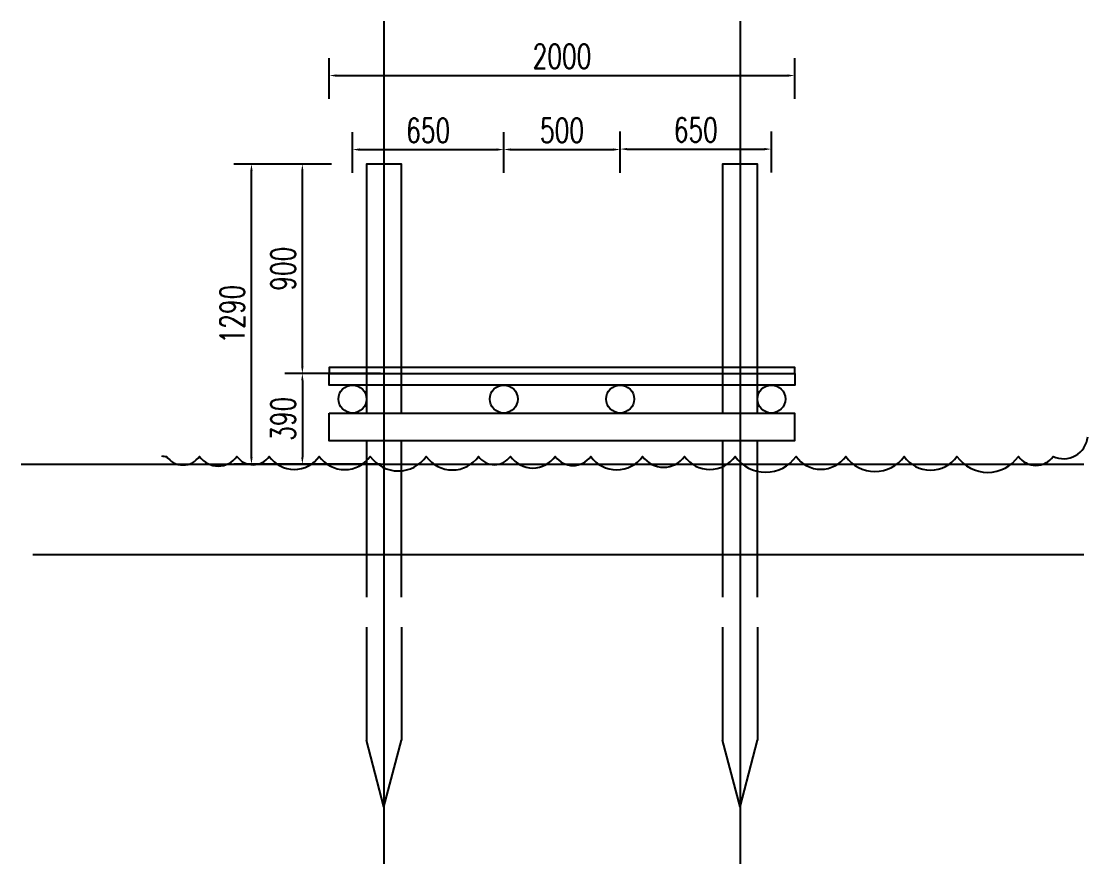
# Model space of a CAD drawing. Header units: millimetres. Extents: x -1442555 to 442606, y 1365385 to 2223627.
# Drawn here: x 262264 to 266846, y 1412951 to 1416571 of the extents above; entities that cross this region are included whole.
import ezdxf

# ---------------------------------------------------------------- set-up
doc = ezdxf.new("R2010")
doc.units = ezdxf.units.MM
doc.header["$LTSCALE"] = 10
doc.layers.get('0').update_dxf_attribs({"linetype": 'CONTINUOUS'})
doc.layers.get('DEFPOINTS').update_dxf_attribs({"linetype": 'CONTINUOUS'})
for name, color, linetype in [('dims', 8, 'CONTINUOUS'), ('W-游步道中线', 153, 'CONTINUOUS'), ('设计木栈道', 1, 'CONTINUOUS')]:
    doc.layers.add(name, color=color, linetype=linetype)
doc.layers.add('碳化木', color=7, linetype='CONTINUOUS', true_color=0xc0b9a0)
doc.styles.add('STANDARD_T3', font='simplex.shx', dxfattribs={"width": 0.7, "bigfont": 'gbcbig.shx'})
doc.dimstyles.new('W&&30', dxfattribs={"dimtxt": 105, "dimasz": 30, "dimexe": 75, "dimexo": 90, "dimgap": 30, "dimtad": 1, "dimdec": 0, "dimzin": 0, "dimdsep": 46, "dimtxsty": 'STANDARD_T3', "dimcen": 0.09, "dimclrd": 1, "dimclre": 1, "dimclrt": 7, "dimazin": 2, "dimtfac": 1, "dimtdec": 0, "dimtix": 1, "dimtmove": 2, "dimatfit": 3, "dimfxl": 100, "dimtolj": 1, "dimtzin": 0, "dimarcsym": 0})

# ---------------------------------------------------------------- blocks, each defined once
blk = doc.blocks.new('*D429')
at = {"color": 1, "lineweight": -2, "transparency": 16777216}
for p, q in [((263596.8, 1415957.2), (263396.3, 1415957.2)), ((263471.3, 1415087.2), (263471.3, 1415927.2)), ((263806.8, 1415057.2), (263396.3, 1415057.2))]:
    blk.add_line(p, q, dxfattribs=at)
at = {"color": 1, "transparency": 16777216}
for points in [[(263466.3, 1415927.2), (263476.3, 1415927.2), (263471.3, 1415957.2)], [(263466.3, 1415087.2), (263476.3, 1415087.2), (263471.3, 1415057.2)]]:
    blk.add_solid(points, dxfattribs=at)
at = {"layer": 'DEFPOINTS', "color": 0, "transparency": 16777216}
for p in [(263471.3, 1415957.2), (263686.8, 1415957.2), (263896.8, 1415057.2)]:
    blk.add_point(p, dxfattribs=at)
at = {"color": 7, "transparency": 16777216, "insert": (263388.8, 1415507.2), "char_height": 105, "attachment_point": 5, "rotation": 90, "style": 'STANDARD_T3'}
blk.add_mtext('\\A1;900', dxfattribs=at)
blk = doc.blocks.new('*D430')
at = {"color": 1, "lineweight": -2, "transparency": 16777216}
for p, q in [((263521.8, 1415957.2), (263177.5, 1415957.2)), ((263252.5, 1414697.2), (263252.5, 1415927.2)), ((263806.8, 1414667.2), (263177.5, 1414667.2))]:
    blk.add_line(p, q, dxfattribs=at)
at = {"color": 1, "transparency": 16777216}
for points in [[(263247.5, 1415927.2), (263257.5, 1415927.2), (263252.5, 1415957.2)], [(263247.5, 1414697.2), (263257.5, 1414697.2), (263252.5, 1414667.2)]]:
    blk.add_solid(points, dxfattribs=at)
at = {"layer": 'DEFPOINTS', "color": 0, "transparency": 16777216}
for p in [(263252.5, 1415957.2), (263611.8, 1415957.2), (263896.8, 1414667.2)]:
    blk.add_point(p, dxfattribs=at)
at = {"color": 7, "transparency": 16777216, "insert": (263170, 1415312.2), "char_height": 105, "attachment_point": 5, "rotation": 90, "style": 'STANDARD_T3'}
blk.add_mtext('\\A1;1290', dxfattribs=at)
blk = doc.blocks.new('*D431')
at = {"color": 1, "lineweight": -2, "transparency": 16777216}
for p, q in [((263686.8, 1415919.3), (263686.8, 1416094.3)), ((264336.8, 1415919.3), (264336.8, 1416094.3)), ((263716.8, 1416019.3), (264306.8, 1416019.3))]:
    blk.add_line(p, q, dxfattribs=at)
at = {"color": 1, "transparency": 16777216}
for points in [[(263716.8, 1416024.3), (263716.8, 1416014.3), (263686.8, 1416019.3)], [(264306.8, 1416024.3), (264306.8, 1416014.3), (264336.8, 1416019.3)]]:
    blk.add_solid(points, dxfattribs=at)
at = {"layer": 'DEFPOINTS', "color": 0, "transparency": 16777216}
for p in [(264336.8, 1416019.3), (263686.8, 1414947.2), (264336.8, 1414947.2)]:
    blk.add_point(p, dxfattribs=at)
at = {"color": 7, "transparency": 16777216, "insert": (264011.8, 1416101.8), "char_height": 105, "attachment_point": 5, "style": 'STANDARD_T3'}
blk.add_mtext('\\A1;650', dxfattribs=at)
blk = doc.blocks.new('*D432')
at = {"color": 1, "lineweight": -2, "transparency": 16777216}
for p, q in [((264336.8, 1415919.7), (264336.8, 1416094.7)), ((264836.8, 1415919.7), (264836.8, 1416094.7)), ((264366.8, 1416019.7), (264806.8, 1416019.7))]:
    blk.add_line(p, q, dxfattribs=at)
at = {"color": 1, "transparency": 16777216}
for points in [[(264366.8, 1416024.7), (264366.8, 1416014.7), (264336.8, 1416019.7)], [(264806.8, 1416024.7), (264806.8, 1416014.7), (264836.8, 1416019.7)]]:
    blk.add_solid(points, dxfattribs=at)
at = {"layer": 'DEFPOINTS', "color": 0, "transparency": 16777216}
for p in [(264836.8, 1416019.7), (264336.8, 1414947.2), (264836.8, 1414947.2)]:
    blk.add_point(p, dxfattribs=at)
at = {"color": 7, "transparency": 16777216, "insert": (264586.8, 1416102.2), "char_height": 105, "attachment_point": 5, "style": 'STANDARD_T3'}
blk.add_mtext('\\A1;500', dxfattribs=at)
blk = doc.blocks.new('*D427')
at = {"color": 1, "lineweight": -2, "transparency": 16777216}
for p, q in [((263586.8, 1416237.5), (263586.8, 1416412.5)), ((265586.8, 1416237.5), (265586.8, 1416412.5)), ((263616.8, 1416337.5), (265556.8, 1416337.5))]:
    blk.add_line(p, q, dxfattribs=at)
at = {"color": 1, "transparency": 16777216}
for points in [[(263616.8, 1416342.5), (263616.8, 1416332.5), (263586.8, 1416337.5)], [(265556.8, 1416342.5), (265556.8, 1416332.5), (265586.8, 1416337.5)]]:
    blk.add_solid(points, dxfattribs=at)
at = {"layer": 'DEFPOINTS', "color": 0, "transparency": 16777216}
for p in [(265586.8, 1416337.5), (263586.8, 1415057.2), (265586.8, 1415057.2)]:
    blk.add_point(p, dxfattribs=at)
at = {"color": 7, "transparency": 16777216, "insert": (264586.8, 1416420), "char_height": 105, "attachment_point": 5, "style": 'STANDARD_T3'}
blk.add_mtext('\\A1;2000', dxfattribs=at)
blk = doc.blocks.new('*D433')
at = {"color": 1, "lineweight": -2, "transparency": 16777216}
for p, q in [((263806.8, 1415057.2), (263396.3, 1415057.2)), ((263471.3, 1415027.2), (263471.3, 1414697.2)), ((263461.8, 1414667.2), (263396.3, 1414667.2))]:
    blk.add_line(p, q, dxfattribs=at)
at = {"color": 1, "transparency": 16777216}
for points in [[(263466.3, 1415027.2), (263476.3, 1415027.2), (263471.3, 1415057.2)], [(263466.3, 1414697.2), (263476.3, 1414697.2), (263471.3, 1414667.2)]]:
    blk.add_solid(points, dxfattribs=at)
at = {"layer": 'DEFPOINTS', "color": 0, "transparency": 16777216}
for p in [(263896.8, 1415057.2), (263471.3, 1414667.2), (263551.8, 1414667.2)]:
    blk.add_point(p, dxfattribs=at)
at = {"color": 7, "transparency": 16777216, "insert": (263388.8, 1414862.2), "char_height": 105, "attachment_point": 5, "rotation": 90, "style": 'STANDARD_T3'}
blk.add_mtext('\\A1;390', dxfattribs=at)
blk = doc.blocks.new('*D428')
at = {"color": 1, "lineweight": -2, "transparency": 16777216}
for p, q in [((264836.8, 1415921.4), (264836.8, 1416096.4)), ((265486.8, 1415921.4), (265486.8, 1416096.4)), ((264866.8, 1416021.4), (265456.8, 1416021.4))]:
    blk.add_line(p, q, dxfattribs=at)
at = {"color": 1, "transparency": 16777216}
for points in [[(264866.8, 1416026.4), (264866.8, 1416016.4), (264836.8, 1416021.4)], [(265456.8, 1416026.4), (265456.8, 1416016.4), (265486.8, 1416021.4)]]:
    blk.add_solid(points, dxfattribs=at)
at = {"layer": 'DEFPOINTS', "color": 0, "transparency": 16777216}
for p in [(265486.8, 1416021.4), (264836.8, 1414947.2), (265486.8, 1414947.2)]:
    blk.add_point(p, dxfattribs=at)
at = {"color": 7, "transparency": 16777216, "insert": (265161.8, 1416103.9), "char_height": 105, "attachment_point": 5, "style": 'STANDARD_T3'}
blk.add_mtext('\\A1;650', dxfattribs=at)

msp = doc.modelspace()

# ---------------------------------------------------------------- linework, layer by layer
at = {"color": 1}
for points in [[(263821.8, 1416570.6), (263821.8, 1412950.6)], [(265351.8, 1416570.6), (265351.8, 1412950.6)]]:
    msp.add_lwpolyline(points, dxfattribs=at)
msp.add_lwpolyline([(262866.2, 1414702.6, 0.058582), (262887.2, 1414701, 0.520567), (263029.7, 1414701, 0.520567), (263189.9, 1414701, 0.520567), (263329.3, 1414701, 0.520567), (263543.9, 1414701, 0.520567), (263763.2, 1414701, 0.520567), (264003.9, 1414701, 0.520567), (264227.9, 1414701, 0.520567), (264365.1, 1414701, 0.520567), (264558, 1414701, 0.520567), (264710.3, 1414701, 0.520567), (264933.3, 1414701, 0.520567), (265113.5, 1414701, 0.520567), (265331, 1414701, 0.520567), (265592.7, 1414701, 0.520567), (265805.8, 1414701, 0.520567), (266056.8, 1414701, 0.520567), (266284.1, 1414701, 0.520567), (266548.3, 1414701, 0.520567), (266697, 1414701, 0.520567), (266845.6, 1414784.5)], format="xyb")
at = {"layer": 'dims'}
for points in [[(262263.7, 1414667.2), (266779.6, 1414667.2)], [(262313.7, 1414667.2), (266829.6, 1414667.2)], [(262313.7, 1414667.2), (266829.6, 1414667.2)], [(262313.7, 1414279.8), (266829.6, 1414279.8)]]:
    msp.add_lwpolyline(points, dxfattribs=at)
at = {"layer": 'W-游步道中线'}
for p, q in [((263821.8, 1413195.3), (263746.8, 1413480.7)), ((263821.8, 1413195.3), (263896.8, 1413480.7)), ((265351.8, 1413195.3), (265276.8, 1413480.7)), ((265351.8, 1413195.3), (265426.8, 1413480.7))]:
    msp.add_line(p, q, dxfattribs=at)
for points in [[(263896.8, 1414887.2), (263896.8, 1415957.2), (263746.8, 1415957.2), (263746.8, 1414887.2)], [(265426.8, 1414887.2), (265426.8, 1415957.2), (265276.8, 1415957.2), (265276.8, 1414887.2)], [(263746.8, 1414767.2), (263746.8, 1414096)], [(263896.8, 1414096), (263896.8, 1414767.2)], [(265276.8, 1414767.2), (265276.8, 1414096)], [(265426.8, 1414096), (265426.8, 1414767.2)], [(263746.8, 1413966.8), (263746.8, 1413480.7)], [(263896.8, 1413966.8), (263896.8, 1413480.7)], [(265276.8, 1413966.8), (265276.8, 1413480.7)], [(265426.8, 1413966.8), (265426.8, 1413480.7)]]:
    msp.add_lwpolyline(points, dxfattribs=at)
at = {"layer": '碳化木'}
msp.add_lwpolyline([(263586.8, 1415057.2), (265586.8, 1415057.2), (265586.8, 1415007.2), (263586.8, 1415007.2)], close=True, dxfattribs=at)
at = {"layer": '设计木栈道', "color": 30}
for points in [[(263586.8, 1415057.2), (265586.8, 1415057.2), (265586.8, 1415082.2), (263586.8, 1415082.2)], [(263586.4, 1414887.2), (265586.5, 1414887.2), (265586.5, 1414767.2), (263586.4, 1414767.2)]]:
    msp.add_lwpolyline(points, close=True, dxfattribs=at)
for centre in [(263686.8, 1414947.2), (264336.8, 1414947.2), (264836.8, 1414947.2), (265486.8, 1414947.2)]:
    msp.add_circle(centre, 60, dxfattribs=at)

# ---------------------------------------------------------------- dimensions: what is measured, and where the dimension line sits
for base, p1, p2, picture, middle in [((265586.8, 1416337.5), (263586.8, 1415057.2), (265586.8, 1415057.2), '*D427', (264586.8, 1416420)), ((264336.8, 1416019.3), (263686.8, 1414947.2), (264336.8, 1414947.2), '*D431', (264011.8, 1416101.8)), ((264836.8, 1416019.7), (264336.8, 1414947.2), (264836.8, 1414947.2), '*D432', (264586.8, 1416102.2)), ((265486.8, 1416021.4), (264836.8, 1414947.2), (265486.8, 1414947.2), '*D428', (265161.8, 1416103.9))]:
    dim = msp.add_linear_dim(base=base, p1=p1, p2=p2, dimstyle='W&&30', override={"dimfxlon": 1})
    dim.commit()
    dim.dimension.update_dxf_attribs({"geometry": picture, "text_midpoint": middle})
for base, p1, p2, picture, middle in [((263252.5, 1415957.2), (263896.8, 1414667.2), (263611.8, 1415957.2), '*D430', (263170, 1415312.2)), ((263471.3, 1415957.2), (263896.8, 1415057.2), (263686.8, 1415957.2), '*D429', (263388.8, 1415507.2)), ((263471.3, 1414667.2), (263896.8, 1415057.2), (263551.8, 1414667.2), '*D433', (263388.8, 1414862.2))]:
    dim = msp.add_linear_dim(base=base, p1=p1, p2=p2, angle=90, dimstyle='W&&30')
    dim.commit()
    dim.dimension.update_dxf_attribs({"geometry": picture, "text_midpoint": middle})

doc.saveas('drawing.dxf')
